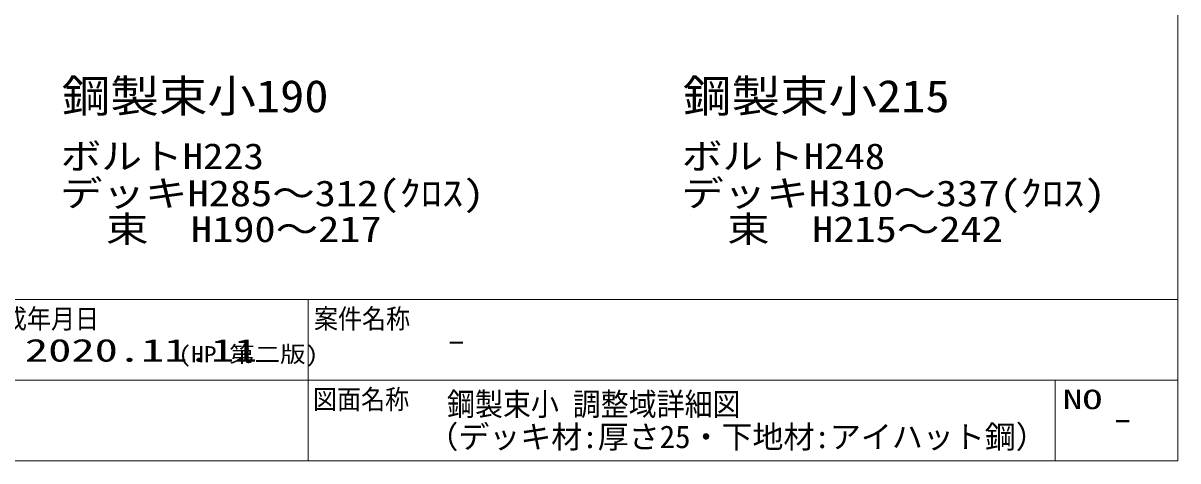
# Model space of a CAD drawing. Units: millimetres, scale not verified. Extents: x -1046 to 854, y -136 to 149.
# Drawn here: x -739.1 to -646.2, y -136.5 to -101.2 of the extents above; entities that cross this region are included whole.
import ezdxf
from ezdxf.enums import TextEntityAlignment as Align

# ---------------------------------------------------------------- set-up
doc = ezdxf.new("R2010")
doc.units = ezdxf.units.MM
doc.layers.add('0-0_一般', color=2, linetype='Continuous', lineweight=9)
doc.styles.add('ＭＳ ゴシック', font='')
doc.styles.get('ＭＳ ゴシック').set_extended_font_data('MS Gothic')

msp = doc.modelspace()

# ---------------------------------------------------------------- linework, layer by layer
at = {"layer": '0-0_一般'}
for p, q in [((-716.189, -123.5), (-716.189, -136.5)), ((-771.189, -130), (-716.189, -130)), ((-716.189, -130), (-646.189, -130)), ((-656.079, -130), (-656.079, -136.5))]:
    msp.add_line(p, q, dxfattribs=at)
at = {"layer": '0-0_一般', "color": 5}
for points in [[(-1046.189, 136.5), (-646.189, 136.5), (-646.189, -123.5), (-1046.189, -123.5)], [(-1046.189, -123.5), (-646.189, -123.5), (-646.189, -136.5), (-1046.189, -136.5)]]:
    msp.add_lwpolyline(points, close=True, dxfattribs=at)

# ---------------------------------------------------------------- texts
at = {"layer": '0-0_一般', "style": 'ＭＳ ゴシック'}
for s, height, width, p in [('鋼製束小190', 2.603, 1.1, (-736.026, -109.173)), ('鋼製束小215', 2.603, 1.1, (-686.026, -109.173)), ('ボルトH223', 2.089, 1.15, (-736.123, -113.608)), ('ボルトH248', 2.089, 1.15, (-686.123, -113.608)), ('デッキH285～312(ｸﾛｽ)', 2.089, 1.2, (-736.167, -116.599)), ('デッキH310～337(ｸﾛｽ)', 2.089, 1.2, (-686.167, -116.599)), ('\u3000束\u3000H190～217', 2.089, 1.2, (-735.892, -119.489)), ('\u3000束\u3000H215～242', 2.089, 1.2, (-685.892, -119.489)), ('作成年月日', 1.576, 0.9, (-742.698, -126.303)), ('案件名称', 1.576, 0.9, (-715.732, -126.295)), ('2020.11.11', 1.833, 1.5, (-738.994, -129.046)), ('(HP 第二版)', 1.306, 1.15, (-726.637, -128.946)), ('-', 1.833, 1.5, (-705.213, -128.223)), ('図面名称', 1.576, 0.9, (-715.807, -132.795)), ('鋼製束小 調整域詳細図', 1.833, 0.9, (-705.02, -133.391)), ('NO', 1.567, 1.5, (-655.468, -132.797)), ('-', 1.833, 1.5, (-651.572, -134.558))]:
    msp.add_text(s, height=height, dxfattribs=dict(at, width=width)).set_placement(p, align=Align.BOTTOM_LEFT)
msp.add_text('（デッキ材:厚さ25・下地材:アイハット鋼）', height=1.828, dxfattribs=at).set_placement((-706.602, -136.019), align=Align.BOTTOM_LEFT)

doc.saveas('drawing.dxf')
